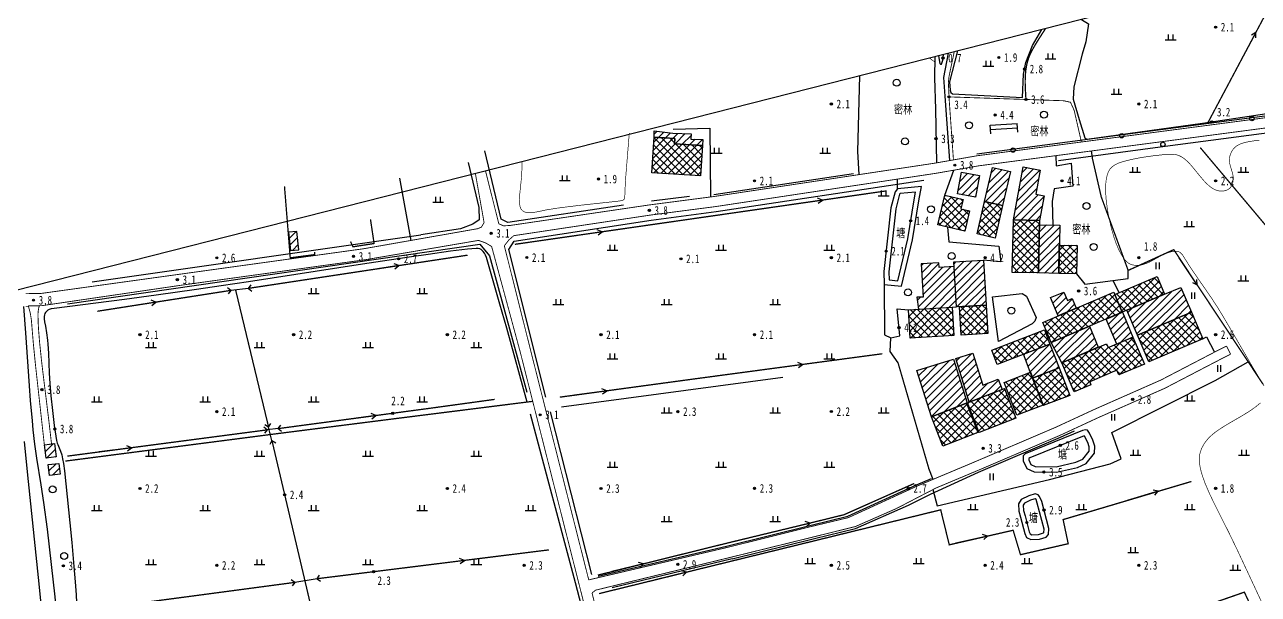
# Model space of a CAD drawing. Header units: metres. Extents: x 494039 to 619385, y 3351420 to 3402703.
# Drawn here: x 538047 to 538616, y 3374026 to 3374289 of the extents above; entities that cross this region are included whole.
import ezdxf
from ezdxf.enums import TextEntityAlignment as Align

# ---------------------------------------------------------------- set-up
doc = ezdxf.new("R2010")
doc.units = ezdxf.units.M
for name, pattern in [('2180', [0]), ('2430', [0]), ('4410a', [0]), ('4430', [0]), ('8521', [0]), ('9376', [0]), ('9610', [0])]:
    doc.linetypes.add(name, pattern=pattern)
for name, color, linetype in [('210100', 130, 'Continuous'), ('220200', 130, 'Continuous'), ('220900', 130, '2180'), ('230102', 141, 'Continuous'), ('261301', 141, 'Continuous'), ('310300', 8, 'Continuous'), ('310500', 8, 'Continuous'), ('380201', 8, '2430'), ('380504', 8, 'Continuous'), ('420500', 8, 'Continuous'), ('440100', 8, 'Continuous'), ('440300', 8, '4430'), ('510301', 8, 'Continuous'), ('720100', 8, 'Continuous'), ('760201', 8, '8521'), ('810100', 8, '9610'), ('810302', 8, 'Continuous'), ('810501', 8, 'Continuous'), ('810510', 8, 'Continuous'), ('810600', 8, 'Continuous'), ('范围线', 8, 'Continuous')]:
    doc.layers.add(name, color=color, linetype=linetype)
doc.layers.add('710101', color=8, linetype='Continuous', lineweight=0)
pattern_1 = [(45, (0, 0), (-1.767766953, 1.767766953), []), (135, (0, 0), (-1.767766953, -1.767766953), [])]
pattern_2 = [(45, (0, 0), (-1.767766953, 1.767766953), [])]

# ---------------------------------------------------------------- blocks, each defined once
blk = doc.blocks.new('gc170')
at = {"linetype": 'Continuous'}
blk.add_circle((0, 0), 0.5, dxfattribs=at)
blk = doc.blocks.new('gu')
at = {"flags": 128}
for points in [[(3.75, 0), (-3.75, 0)], [(2.71, -0.6), (3.75, 0), (3.75, 0), (2.71, 0.6)]]:
    blk.add_lwpolyline(points, dxfattribs=at)
blk = doc.blocks.new('p_point')
for radius in [0.25, 0.2, 0.15, 0.1, 0.05]:
    blk.add_circle((0, 0), radius)
blk.add_point((0, 0))
blk = doc.blocks.new('vm')
at = {"linetype": 'Continuous'}
for p, q in [((1.25, 0), (-1.25, 0)), ((-0.5, 0), (-0.5, 1.3)), ((0.5, 1.3), (0.5, 0))]:
    blk.add_line(p, q, dxfattribs=at)
blk = doc.blocks.new('v1')
blk.add_circle((0, 0), 0.8)
blk = doc.blocks.new('ve')
at = {"color": 0, "linetype": 'Continuous'}
for p, q in [((-0.4, 1.5), (-0.4, 0)), ((0.4, 0), (0.4, 1.5))]:
    blk.add_line(p, q, dxfattribs=at)
blk = doc.blocks.new('1-3&1-4')
at = {"layer": '310300', "linetype": 'Continuous'}
h = blk.add_hatch(dxfattribs=at)
h.set_pattern_fill('ANSI31', color=8, scale=20, style=0)
h.set_pattern_definition(pattern_2)
h.paths.add_polyline_path([(538359.5127, 3374233.1575), (538346.5556, 3374233.9653), (538346.7073, 3374236.3993), (538337.2148, 3374236.9911), (538337.2123, 3374239.9542), (538345.7858, 3374238.8206), (538354.2587, 3374238.6015), (538354.1946, 3374236.1241), (538359.7043, 3374235.9816)])
h = blk.add_hatch(dxfattribs=at)
h.set_pattern_fill('ANSI31', color=8, scale=20, style=0)
h.set_pattern_definition(pattern_2)
h.paths.add_polyline_path([(538489.5678, 3374207.4117), (538493.1665, 3374223.11), (538501.4221, 3374221.2175), (538497.8234, 3374205.5191)])
h = blk.add_hatch(dxfattribs=at)
h.set_pattern_fill('ANSI31', color=8, scale=20, style=0)
h.set_pattern_definition(pattern_2)
h.paths.add_polyline_path([(538507.3895, 3374223.3445), (538515.1894, 3374221.8938), (538513.1117, 3374210.7222), (538516.9859, 3374210.0017), (538514.8716, 3374198.6332), (538502.8419, 3374198.893)])
h = blk.add_hatch(dxfattribs=at)
h.set_pattern_fill('ANSI31', color=8, scale=20, style=0)
h.set_pattern_definition(pattern_2)
h.paths.add_polyline_path([(538487.1747, 3374219.291), (538485.2873, 3374209.317), (538477.0828, 3374210.8695), (538478.9702, 3374220.8436)])
h = blk.add_hatch(dxfattribs=at)
h.set_pattern_fill('ANSI31', color=8, scale=20, style=0)
h.set_pattern_definition(pattern_2)
h.paths.add_polyline_path([(538168.6495, 3374193.2152), (538169.5533, 3374184.7504), (538173.4138, 3374185.1626), (538172.51, 3374193.6273)])
h = blk.add_hatch(dxfattribs=at)
h.set_pattern_fill('ANSI31', color=8, scale=20, style=0)
h.set_pattern_definition(pattern_2)
h.paths.add_polyline_path([(538523.7075, 3374174.2786), (538514.35, 3374174.4807), (538514.8291, 3374196.6666), (538524.1866, 3374196.4645)])
h = blk.add_hatch(dxfattribs=at)
h.set_pattern_fill('ANSI31', color=8, scale=20, style=0)
h.set_pattern_definition(pattern_2)
h.paths.add_polyline_path([(538461.1652, 3374163.2672), (538458.2918, 3374163.2712), (538459.0192, 3374157.773), (538474.6051, 3374158.667), (538476.5909, 3374158.7809), (538476.2838, 3374164.1344), (538475.5251, 3374177.36), (538468.5937, 3374176.9624), (538468.4709, 3374179.1033), (538460.2837, 3374178.6337)])
h = blk.add_hatch(dxfattribs=at)
h.set_pattern_fill('ANSI31', color=8, scale=20, style=0)
h.set_pattern_definition(pattern_2)
h.paths.add_polyline_path([(538476.5909, 3374158.7809), (538475.3992, 3374179.5548), (538489.076, 3374180.3394), (538490.2677, 3374159.5654)])
h = blk.add_hatch(dxfattribs=at)
h.set_pattern_fill('ANSI31', color=8, scale=20, style=0)
h.set_pattern_definition(pattern_2)
h.paths.add_polyline_path([(538523.4948, 3374154.6887), (538519.9381, 3374163.0804), (538526.0294, 3374165.6621), (538527.6956, 3374161.7309), (538529.9309, 3374162.6783), (538531.8214, 3374158.2178)])
h = blk.add_hatch(dxfattribs=at)
h.set_pattern_fill('ANSI31', color=8, scale=20, style=0)
h.set_pattern_definition(pattern_2)
h.paths.add_polyline_path([(538560.0315, 3374145.7562), (538555.1591, 3374157.2523), (538572.5244, 3374164.6122), (538580.0796, 3374167.8143), (538584.9519, 3374156.3183)])
h = blk.add_hatch(dxfattribs=at)
h.set_pattern_fill('ANSI31', color=8, scale=20, style=0)
h.set_pattern_definition(pattern_2)
h.paths.add_polyline_path([(538550.4808, 3374141.7084), (538545.6084, 3374153.2044), (538553.0524, 3374156.3594), (538557.9248, 3374144.8634)])
h = blk.add_hatch(dxfattribs=at)
h.set_pattern_fill('ANSI31', color=8, scale=20, style=0)
h.set_pattern_definition(pattern_2)
h.paths.add_polyline_path([(538525.12, 3374133.049), (538520.2609, 3374142.4614), (538537.8425, 3374149.913), (538541.9642, 3374140.1881)])
h = blk.add_hatch(dxfattribs=at)
h.set_pattern_fill('ANSI31', color=8, scale=20, style=0)
h.set_pattern_definition(pattern_2)
h.paths.add_polyline_path([(538476.2286, 3374135.0752), (538484.052, 3374137.529), (538488.6723, 3374122.7979), (538495.7975, 3374125.5521), (538497.6262, 3374120.8212), (538487.6467, 3374116.9637), (538482.4918, 3374114.9711), (538481.091, 3374119.5722)])
h = blk.add_hatch(dxfattribs=at)
h.set_pattern_fill('ANSI31', color=8, scale=20, style=0)
h.set_pattern_definition(pattern_2)
h.paths.add_polyline_path([(538511.6963, 3374126.0257), (538507.459, 3374136.9878), (538519.6547, 3374141.702), (538523.8921, 3374130.7399)])
h = blk.add_hatch(dxfattribs=at)
h.set_pattern_fill('ANSI31', color=8, scale=20, style=0)
h.set_pattern_definition(pattern_2)
h.paths.add_polyline_path([(538465.0198, 3374108.2173), (538458.3543, 3374129.469), (538475.2311, 3374134.7623), (538481.5613, 3374114.5798)])
h = blk.add_hatch(dxfattribs=at)
h.set_pattern_fill('ANSI31', color=8, scale=20, style=0)
h.set_pattern_definition(pattern_2)
h.paths.add_polyline_path([(538056.0848, 3374095.3077), (538060.7595, 3374095.9137), (538061.5685, 3374089.6724), (538056.8939, 3374089.0664)])
h = blk.add_hatch(dxfattribs=at)
h.set_pattern_fill('ANSI31', color=8, scale=20, style=0)
h.set_pattern_definition(pattern_2)
h.paths.add_polyline_path([(538062.8227, 3374086.6442), (538063.3114, 3374081.6602), (538058.4074, 3374081.1793), (538057.9187, 3374086.1633)])
at = {"layer": '310500', "linetype": 'Continuous'}
h = blk.add_hatch(dxfattribs=at)
h.set_pattern_fill('ANSI37', color=8, scale=20, style=0)
h.set_pattern_definition(pattern_1)
h.paths.add_polyline_path([(538336.1937, 3374220.6131), (538337.2148, 3374236.9911), (538346.7073, 3374236.3993), (538346.5556, 3374233.9653), (538359.5127, 3374233.1575), (538358.6434, 3374219.2134)])
h = blk.add_hatch(dxfattribs=at)
h.set_pattern_fill('ANSI37', color=8, scale=20, style=0)
h.set_pattern_definition(pattern_1)
h.paths.add_polyline_path([(538468.0615, 3374196.5899), (538471.1978, 3374210.2713), (538479.6498, 3374208.3338), (538478.658, 3374204.0072), (538482.5342, 3374203.1186), (538480.3897, 3374193.7638)])
h = blk.add_hatch(dxfattribs=at)
h.set_pattern_fill('ANSI37', color=8, scale=20, style=0)
h.set_pattern_definition(pattern_1)
h.paths.add_polyline_path([(538489.5678, 3374207.4117), (538497.8234, 3374205.5191), (538494.3927, 3374190.5537), (538486.1371, 3374192.4462)])
h = blk.add_hatch(dxfattribs=at)
h.set_pattern_fill('ANSI37', color=8, scale=20, style=0)
h.set_pattern_definition(pattern_1)
h.paths.add_polyline_path([(538502.8419, 3374198.893), (538514.8716, 3374198.6332), (538514.35, 3374174.4807), (538502.3203, 3374174.7405)])
h = blk.add_hatch(dxfattribs=at)
h.set_pattern_fill('ANSI37', color=8, scale=20, style=0)
h.set_pattern_definition(pattern_1)
h.paths.add_polyline_path([(538523.989, 3374187.3126), (538532.2468, 3374187.1342), (538531.9653, 3374174.1002), (538523.7075, 3374174.2786)])
h = blk.add_hatch(dxfattribs=at)
h.set_pattern_fill('ANSI37', color=8, scale=20, style=0)
h.set_pattern_definition(pattern_1)
h.paths.add_polyline_path([(538549.5689, 3374164.533), (538569.0572, 3374172.7927), (538572.5244, 3374164.6122), (538553.0361, 3374156.3525)])
h = blk.add_hatch(dxfattribs=at)
h.set_pattern_fill('ANSI37', color=8, scale=20, style=0)
h.set_pattern_definition(pattern_1)
h.paths.add_polyline_path([(538553.0361, 3374156.3525), (538520.2609, 3374142.4614), (538516.3602, 3374151.6648), (538549.1354, 3374165.5559)])
h = blk.add_hatch(dxfattribs=at)
h.set_pattern_fill('ANSI37', color=8, scale=20, style=0)
h.set_pattern_definition(pattern_1)
h.paths.add_polyline_path([(538490.2677, 3374159.5654), (538491.016, 3374146.5193), (538478.7639, 3374145.8165), (538478.0156, 3374158.8626)])
h = blk.add_hatch(dxfattribs=at)
h.set_pattern_fill('ANSI37', color=8, scale=20, style=0)
h.set_pattern_definition(pattern_1)
h.paths.add_polyline_path([(538455.1876, 3374144.4641), (538454.4393, 3374157.5103), (538474.6051, 3374158.667), (538475.3534, 3374145.6209)])
h = blk.add_hatch(dxfattribs=at)
h.set_pattern_fill('ANSI37', color=8, scale=20, style=0)
h.set_pattern_definition(pattern_1)
h.paths.add_polyline_path([(538584.9519, 3374156.3183), (538590.1364, 3374144.0857), (538565.216, 3374133.5237), (538560.0315, 3374145.7562)])
h = blk.add_hatch(dxfattribs=at)
h.set_pattern_fill('ANSI37', color=8, scale=20, style=0)
h.set_pattern_definition(pattern_1)
h.paths.add_polyline_path([(538492.8104, 3374138.9188), (538517.1011, 3374148.3083), (538519.6547, 3374141.702), (538495.3641, 3374132.3125)])
h = blk.add_hatch(dxfattribs=at)
h.set_pattern_fill('ANSI37', color=8, scale=20, style=0)
h.set_pattern_definition(pattern_1)
h.paths.add_polyline_path([(538557.9248, 3374144.8634), (538563.183, 3374132.4568), (538551.497, 3374127.5039), (538550.5803, 3374129.6668), (538537.9925, 3374124.3317), (538538.586, 3374122.9314), (538530.8058, 3374119.6338), (538525.12, 3374133.049), (538545.7643, 3374141.7987), (538546.5149, 3374140.0275)])
h = blk.add_hatch(dxfattribs=at)
h.set_pattern_fill('ANSI37', color=8, scale=20, style=0)
h.set_pattern_definition(pattern_1)
h.paths.add_polyline_path([(538510.6686, 3374128.6845), (538516.4972, 3374113.6058), (538504.4023, 3374108.9305), (538498.5737, 3374124.0092)])
h = blk.add_hatch(dxfattribs=at)
h.set_pattern_fill('ANSI37', color=8, scale=20, style=0)
h.set_pattern_definition(pattern_1)
h.paths.add_polyline_path([(538511.6963, 3374126.0257), (538523.8921, 3374130.7399), (538528.8083, 3374118.0218), (538516.6125, 3374113.3075)])
h = blk.add_hatch(dxfattribs=at)
h.set_pattern_fill('ANSI37', color=8, scale=20, style=0)
h.set_pattern_definition(pattern_1)
h.paths.add_polyline_path([(538498.6889, 3374121.232), (538503.968, 3374107.5751), (538486.968, 3374101.0038), (538481.6889, 3374114.6607)])
h = blk.add_hatch(dxfattribs=at)
h.set_pattern_fill('ANSI37', color=8, scale=20, style=0)
h.set_pattern_definition(pattern_1)
h.paths.add_polyline_path([(538486.3622, 3374100.9041), (538470.2536, 3374094.6773), (538465.0198, 3374108.2173), (538481.1284, 3374114.444)])
at = {"layer": '210100', "color": 141, "linetype": 'Continuous', "flags": 128}
for points in [[(538468.2327, 3374274.5348), (538468.8489, 3374270.9408), (538469.146, 3374270.6239), (538469.4014, 3374270.6095), (538469.6457, 3374270.7366), (538469.8365, 3374271.1757), (538470.2173, 3374272.4681), (538470.6154, 3374275.1406)], [(538056.5958, 3374001.8063), (538053.8246, 3374029.6096), (538048.374, 3374082.8702), (538046.9839, 3374096.7668)]]:
    blk.add_lwpolyline(points, dxfattribs=at)
at = {"layer": '220200', "color": 141, "linetype": 'Continuous', "const_width": 0.6, "flags": 128}
for points in [[(538592.5806, 3374243.8758), (538630.8654, 3374315.8798)], [(538272.9824, 3374187.6443), (538443.8223, 3374212.2083)], [(538293.7259, 3374117.2173), (538356.8792, 3374125.7779)], [(538163.8096, 3374102.7182), (538233.946, 3374112.1094), (538263.6764, 3374116.1927)], [(538191.5216, 3373967.0977), (538175.9412, 3374033.8086), (538161.029, 3374097.1783)], [(538311.8046, 3374026.6887), (538469.3012, 3374065.2988), (538473.2588, 3374049.1743), (538502.7059, 3374055.8826), (538506.0841, 3374044.6234), (538528.0813, 3374049.691), (538525.7467, 3374060.8053), (538584.8933, 3374078.3679)], [(538502.7165, 3373990.313), (538560.1694, 3374010.2357), (538609.2971, 3374027.3648), (538628.7484, 3373985.6332), (538635.7769, 3373970.9829)]]:
    blk.add_lwpolyline(points, dxfattribs=at)
for points, elevation in [([(538588.9544, 3374232.2239), (538657.57, 3374150.7175), (538716.5169, 3374078.1394), (538734.6059, 3374056.0308)], 2.6546), ([(538539.4197, 3374226.4429), (538543.303, 3374209.5744), (538555.7268, 3374175.6239), (538576.757, 3374185.1946), (538617.9308, 3374123.1465)], 2.163), ([(538150.1948, 3374167.3601), (538251.1827, 3374182.6487)], 2.0609), ([(538080.5293, 3374156.8079), (538142.0914, 3374166.4293)], 2.0609), ([(538159.4736, 3374103.4139), (538144.2525, 3374166.6775)], 2.0609), ([(538356.8792, 3374125.7779), (538442.3838, 3374137.2184)], 2.4163), ([(538158.783, 3374102.1437), (538066.695, 3374090.0493)], 2.2896), ([(538371.0639, 3374050.0181), (538408.0191, 3374058.9392), (538424.7419, 3374063.0491), (538457.1113, 3374077.4517)], 2.4163), ([(538181.8259, 3374033.5568), (538288.6661, 3374046.8435)], 2.1714), ([(538371.0639, 3374050.0181), (538311.2639, 3374035.2055)], 2.5762), ([(538076.4337, 3374019.1979), (538171.4962, 3374031.8532)], 2.1714)]:
    blk.add_lwpolyline(points, dxfattribs=dict(at, elevation=elevation))
at = {"layer": '220900', "color": 141, "linetype": 'Continuous'}
for p, q in [((538142.0914, 3374166.4293), (538140.525, 3374167.6729)), ((538142.0914, 3374166.4293), (538140.8478, 3374164.8629)), ((538150.1948, 3374167.3601), (538151.4384, 3374168.9265)), ((538150.1948, 3374167.3601), (538151.7612, 3374166.1165)), ((538158.783, 3374102.1437), (538157.2173, 3374103.3882)), ((538159.4736, 3374103.4139), (538157.7592, 3374104.4438)), ((538159.4736, 3374103.4139), (538160.5035, 3374105.1283)), ((538163.8096, 3374102.7182), (538165.0541, 3374104.2839)), ((538163.8096, 3374102.7182), (538165.3753, 3374101.4737)), ((538158.783, 3374102.1437), (538157.5385, 3374100.578)), ((538161.029, 3374097.1783), (538159.9991, 3374095.4639)), ((538161.029, 3374097.1783), (538162.7434, 3374096.1484)), ((538181.8259, 3374033.5568), (538182.9911, 3374035.1823)), ((538171.4962, 3374031.8532), (538169.8707, 3374033.0184)), ((538171.4962, 3374031.8532), (538170.331, 3374030.2277)), ((538181.8259, 3374033.5568), (538183.4514, 3374032.3916))]:
    blk.add_line(p, q, dxfattribs=at)
at = {"layer": '220900', "color": 141, "linetype": '2180', "elevation": 2.0446, "flags": 128}
for points in [[(538150.1948, 3374167.3601), (538142.0914, 3374166.4293)], [(538163.8096, 3374102.7182), (538158.783, 3374102.1437)], [(538161.029, 3374097.1783), (538159.4736, 3374103.4139)], [(538181.8259, 3374033.5568), (538171.4962, 3374031.8532)]]:
    blk.add_lwpolyline(points, dxfattribs=at)
at = {"layer": '230102', "color": 141, "linetype": 'Continuous', "flags": 128}
for points, elevation in [([(538450.5798, 3374211.048), (538450.3481, 3374210.7572), (538448.5677, 3374204.0734), (538445.4128, 3374174.9778), (538445.5136, 3374171.2324), (538449.4829, 3374170.8498), (538454.0844, 3374190.1945), (538457.0066, 3374208.104), (538457.6742, 3374211.7133)], 1.38), ([(538537.0725, 3374096.4039), (538535.614, 3374099.3096), (538535.3853, 3374099.4704), (538510.3388, 3374089.2169), (538509.9055, 3374088.9885), (538509.8817, 3374088.3569), (538510.859, 3374086.2434), (538512.9065, 3374085.3066), (538522.4658, 3374085.1673), (538531.5801, 3374087.2731), (538534.8161, 3374088.6951), (538537.714, 3374092.378), (538537.7407, 3374094.2667)], 2.61), ([(538507.4455, 3374065.0168), (538508.231, 3374062.6089), (538510.1442, 3374055.0872), (538510.5188, 3374054.1916), (538511.3678, 3374053.8175), (538514.4077, 3374053.9065), (538516.6535, 3374054.6409), (538516.8796, 3374054.8831), (538516.946, 3374056.4084), (538513.7997, 3374068.4148), (538513.2744, 3374070.0704), (538512.9009, 3374070.3128), (538512.3104, 3374070.2113), (538510.7177, 3374069.7423), (538507.8987, 3374068.3666), (538507.3477, 3374067.5018)], 2.34)]:
    blk.add_lwpolyline(points, close=True, dxfattribs=dict(at, elevation=elevation))
at = {"layer": '310300', "color": 8, "linetype": 'Continuous', "flags": 128}
for points in [[(538359.5127, 3374233.1575), (538346.5556, 3374233.9653), (538346.7073, 3374236.3993), (538337.2148, 3374236.9911), (538337.2123, 3374239.9542), (538345.7858, 3374238.8206), (538354.2587, 3374238.6015), (538354.1946, 3374236.1241), (538359.7043, 3374235.9816)], [(538461.1652, 3374163.2672), (538458.2918, 3374163.2712), (538459.0192, 3374157.773), (538474.6051, 3374158.667), (538476.5909, 3374158.7809), (538476.2838, 3374164.1344), (538475.5251, 3374177.36), (538468.5937, 3374176.9624), (538468.4709, 3374179.1033), (538460.2837, 3374178.6337)]]:
    blk.add_lwpolyline(points, close=True, dxfattribs=at)
for points, elevation in [([(538489.5678, 3374207.4117), (538493.1665, 3374223.11), (538501.4221, 3374221.2175), (538497.8234, 3374205.5191)], 9.6589), ([(538507.3895, 3374223.3445), (538515.1894, 3374221.8938), (538513.1117, 3374210.7222), (538516.9859, 3374210.0017), (538514.8716, 3374198.6332), (538502.8419, 3374198.893)], 10.8349), ([(538487.1747, 3374219.291), (538485.2873, 3374209.317), (538477.0828, 3374210.8695), (538478.9702, 3374220.8436)], 12.4662), ([(538168.6495, 3374193.2152), (538169.5533, 3374184.7504), (538173.4138, 3374185.1626), (538172.51, 3374193.6273)], 5.9637), ([(538523.7075, 3374174.2786), (538514.35, 3374174.4807), (538514.8291, 3374196.6666), (538524.1866, 3374196.4645)], 10.8349), ([(538476.5909, 3374158.7809), (538475.3992, 3374179.5548), (538489.076, 3374180.3394), (538490.2677, 3374159.5654)], 9.867), ([(538523.4948, 3374154.6887), (538519.9381, 3374163.0804), (538526.0294, 3374165.6621), (538527.6956, 3374161.7309), (538529.9309, 3374162.6783), (538531.8214, 3374158.2178)], 5.4353), ([(538560.0315, 3374145.7562), (538555.1591, 3374157.2523), (538572.5244, 3374164.6122), (538580.0796, 3374167.8143), (538584.9519, 3374156.3183)], 8.4507), ([(538550.4808, 3374141.7084), (538545.6084, 3374153.2044), (538553.0524, 3374156.3594), (538557.9248, 3374144.8634)], 8.4507), ([(538525.12, 3374133.049), (538520.2609, 3374142.4614), (538537.8425, 3374149.913), (538541.9642, 3374140.1881)], 8.4507), ([(538476.2286, 3374135.0752), (538484.052, 3374137.529), (538488.6723, 3374122.7979), (538495.7975, 3374125.5521), (538497.6262, 3374120.8212), (538487.6467, 3374116.9637), (538482.4918, 3374114.9711), (538481.091, 3374119.5722)], 10.117), ([(538511.6963, 3374126.0257), (538507.459, 3374136.9878), (538519.6547, 3374141.702), (538523.8921, 3374130.7399)], 8.4507), ([(538465.0198, 3374108.2173), (538458.3543, 3374129.469), (538475.2311, 3374134.7623), (538481.5613, 3374114.5798)], 10.797), ([(538056.0848, 3374095.3077), (538060.7595, 3374095.9137), (538061.5685, 3374089.6724), (538056.8939, 3374089.0664)], 6.376), ([(538062.8227, 3374086.6442), (538063.3114, 3374081.6602), (538058.4074, 3374081.1793), (538057.9187, 3374086.1633)], 6.2962)]:
    blk.add_lwpolyline(points, close=True, dxfattribs=dict(at, elevation=elevation))
at = {"layer": '310500', "color": 8, "linetype": 'Continuous', "flags": 128}
for points, elevation in [([(538336.1937, 3374220.6131), (538337.2148, 3374236.9911), (538346.7073, 3374236.3993), (538346.5556, 3374233.9653), (538359.5127, 3374233.1575), (538358.6434, 3374219.2134)], 14.5173), ([(538468.0615, 3374196.5899), (538471.1978, 3374210.2713), (538479.6498, 3374208.3338), (538478.658, 3374204.0072), (538482.5342, 3374203.1186), (538480.3897, 3374193.7638)], 16.5994), ([(538489.5678, 3374207.4117), (538497.8234, 3374205.5191), (538494.3927, 3374190.5537), (538486.1371, 3374192.4462)], 16.5994), ([(538502.8419, 3374198.893), (538514.8716, 3374198.6332), (538514.35, 3374174.4807), (538502.3203, 3374174.7405)], 16.3263), ([(538523.989, 3374187.3126), (538532.2468, 3374187.1342), (538531.9653, 3374174.1002), (538523.7075, 3374174.2786)], 16.3263), ([(538549.5689, 3374164.533), (538569.0572, 3374172.7927), (538572.5244, 3374164.6122), (538553.0361, 3374156.3525)], 15.1048), ([(538553.0361, 3374156.3525), (538520.2609, 3374142.4614), (538516.3602, 3374151.6648), (538549.1354, 3374165.5559)], 15.1048), ([(538490.2677, 3374159.5654), (538491.016, 3374146.5193), (538478.7639, 3374145.8165), (538478.0156, 3374158.8626)], 15.34), ([(538455.1876, 3374144.4641), (538454.4393, 3374157.5103), (538474.6051, 3374158.667), (538475.3534, 3374145.6209)], 15.34), ([(538584.9519, 3374156.3183), (538590.1364, 3374144.0857), (538565.216, 3374133.5237), (538560.0315, 3374145.7562)], 15.1048), ([(538492.8104, 3374138.9188), (538517.1011, 3374148.3083), (538519.6547, 3374141.702), (538495.3641, 3374132.3125)], 15.5296), ([(538557.9248, 3374144.8634), (538563.183, 3374132.4568), (538551.497, 3374127.5039), (538550.5803, 3374129.6668), (538537.9925, 3374124.3317), (538538.586, 3374122.9314), (538530.8058, 3374119.6338), (538525.12, 3374133.049), (538545.7643, 3374141.7987), (538546.5149, 3374140.0275)], 17.9446), ([(538510.6686, 3374128.6845), (538516.4972, 3374113.6058), (538504.4023, 3374108.9305), (538498.5737, 3374124.0092)], 22.2314), ([(538511.6963, 3374126.0257), (538523.8921, 3374130.7399), (538528.8083, 3374118.0218), (538516.6125, 3374113.3075)], 16.1616), ([(538498.6889, 3374121.232), (538503.968, 3374107.5751), (538486.968, 3374101.0038), (538481.6889, 3374114.6607)], 16.111), ([(538486.3622, 3374100.9041), (538470.2536, 3374094.6773), (538465.0198, 3374108.2173), (538481.1284, 3374114.444)], 16.0702)]:
    blk.add_lwpolyline(points, close=True, dxfattribs=dict(at, elevation=elevation))
at = {"layer": '380201', "color": 8, "linetype": '2430', "const_width": 0.6, "flags": 128}
blk.add_lwpolyline([(538166.7949, 3374214.3102), (538169.4475, 3374181.4167), (538180.7029, 3374182.8894), (538180.6974, 3374184.068)], dxfattribs=at)
for points, elevation in [([(538197.2393, 3374188.8863), (538198.367, 3374186.5043), (538208.1077, 3374188.0236), (538206.425, 3374199.1931)], 4.4121), ([(538449.6301, 3374133.0731), (538463.8053, 3374084.4186)], 7.9196)]:
    blk.add_lwpolyline(points, dxfattribs=dict(at, elevation=elevation))
at = {"layer": '380504', "color": 8, "linetype": 'Continuous'}
for p, q in [((538492.1331, 3374242.629), (538504.6088, 3374243.3322)), ((538492.3582, 3374238.6353), (538492.1331, 3374242.629)), ((538492.2456, 3374240.6321), (538504.7213, 3374241.3353)), ((538504.8339, 3374239.3385), (538504.6088, 3374243.3322))]:
    blk.add_line(p, q, dxfattribs=at)
at = {"layer": '420500', "color": 8, "linetype": 'Continuous', "const_width": 0.4, "flags": 128}
for points in [[(538475.5516, 3374276.3955), (538473.165, 3374265.1384), (538472.8357, 3374262.0921), (538473.2348, 3374254.0468), (538475.181, 3374226.5494)], [(538473.1584, 3374255.5866), (538526.0206, 3374253.8078), (538529.1318, 3374253.1076), (538530.8222, 3374249.4324), (538534.18, 3374234.7868)], [(538334.8631, 3374205.7823), (538364.8911, 3374209.6941), (538466.5298, 3374225.0362), (538486.1117, 3374228.4614), (538638.6745, 3374248.5768)], [(538335.4697, 3374201.1252), (538365.545, 3374205.0432), (538467.2849, 3374220.4005), (538486.823, 3374223.818), (538649.5868, 3374245.2819), (538670.8013, 3374248.3746)], [(538254.793, 3374220.2736), (538258.81, 3374197.6662)], [(538265.5957, 3374197.1049), (538259.4712, 3374221.4629)], [(538265.5957, 3374197.1049), (538267.798, 3374196.1609), (538270.7823, 3374196.3387), (538334.8631, 3374205.7823)], [(538335.4697, 3374201.1252), (538272.485, 3374191.6367), (538270.1489, 3374189.5568), (538268.1442, 3374186.969)], [(538047.4697, 3374164.919), (538054.6277, 3374165.02), (538203.383, 3374185.6251), (538255.8524, 3374194.8489), (538257.6048, 3374195.6087), (538258.81, 3374197.6662)], [(538262.2928, 3374186.651), (538259.5729, 3374188.2731), (538256.2579, 3374189.4623), (538204.1667, 3374180.5665), (538119.5952, 3374168.8614), (538055.0929, 3374159.3968), (538053.7499, 3374159.3373)], [(538262.2928, 3374186.651), (538275.5862, 3374137.5805), (538304.1121, 3374024.9847), (538327.1956, 3373932.303), (538358.7587, 3373806.9416)], [(538307.0537, 3374033.0233), (538280.2653, 3374138.7614), (538268.1442, 3374186.969)], [(538048.7212, 3374159.1146), (538047.4752, 3374159.0594)], [(538370.6889, 3374047.9207), (538409.7583, 3374057.6438), (538426.7492, 3374061.7107), (538458.4584, 3374076.2614), (538484.7751, 3374087.3073), (538522.5193, 3374103.4234), (538540.3367, 3374111.6681), (538570.8272, 3374125.1117), (538596.94, 3374138.697), (538601.0956, 3374140.7752)], [(538371.7971, 3374043.2615), (538411.0157, 3374052.8969), (538430.0403, 3374057.6242), (538448.8331, 3374065.8706), (538467.1123, 3374075.3409), (538486.4117, 3374083.4415), (538524.2254, 3374099.5872), (538542.0651, 3374107.8423), (538572.6446, 3374121.3252), (538598.8477, 3374134.9574), (538602.9733, 3374137.0206)], [(538370.6889, 3374047.9207), (538307.0537, 3374033.0233)], [(538308.584, 3374026.9832), (538310.1904, 3374028.2786), (538371.7971, 3374043.2615)], [(538363.5886, 3373807.7252), (538331.8769, 3373933.4748), (538308.584, 3374026.9832)]]:
    blk.add_lwpolyline(points, dxfattribs=at)
at = {"layer": '420500', "color": 8, "linetype": 'Continuous', "const_width": 0.4, "elevation": 2.6793, "flags": 128}
blk.add_lwpolyline([(538601.0956, 3374140.7752), (538602.9733, 3374137.0206)], dxfattribs=at)
at = {"layer": '440100', "color": 8, "linetype": '4410a', "const_width": 0.4, "flags": 128}
blk.add_lwpolyline([(538048.7212, 3374159.1146), (538049.3896, 3374156.8153), (538049.6371, 3374155.7382), (538049.9925, 3374153.586), (538050.1637, 3374152.1692), (538051.0127, 3374141.9303), (538052.027, 3374131.7868), (538056.0848, 3374095.3077)], dxfattribs=at)
at = {"layer": '440100', "color": 8, "linetype": 'Continuous', "const_width": 0.4, "flags": 128}
blk.add_lwpolyline([(538053.7499, 3374159.3373), (538053.4703, 3374158.1547), (538053.261, 3374156.9107), (538053.1656, 3374155.5563), (538053.165, 3374154.5069), (538053.2862, 3374150.8049), (538053.4209, 3374148.448), (538053.8922, 3374142.5703), (538054.7488, 3374134.3629), (538055.434, 3374128.5084), (538058.1777, 3374106.2765), (538059.3892, 3374095.7361)], dxfattribs=at)
at = {"layer": '440300', "color": 8, "linetype": '4430', "const_width": 0.6, "flags": 128}
for points in [[(538517.6418, 3374287.0958), (538513.909, 3374281.2722), (538512.9304, 3374279.6669), (538511.5404, 3374277.2251), (538510.3198, 3374274.71), (538509.8286, 3374273.4462), (538509.3422, 3374271.9245), (538508.9135, 3374270.1403), (538508.5703, 3374268.1012), (538508.42, 3374266.7341), (538508.2661, 3374264.0637), (538508.2401, 3374262.4907), (538508.2767, 3374260.1321), (538508.6126, 3374254.3784)], [(538281.2319, 3374115.2961), (538215.9189, 3374107.0767), (538162.7094, 3374100.3133), (538065.7731, 3374087.7607)]]:
    blk.add_lwpolyline(points, dxfattribs=at)
at = {"layer": '710101', "color": 8, "linetype": 'Continuous', "const_width": 0.3, "elevation": 2, "flags": 128}
for points in [[(538464.0948, 3374273.4829), (538466.5353, 3374271.7312)], [(538276.2674, 3374225.7328), (538276.2561, 3374222.8214), (538276.1596, 3374220.0381), (538276.0389, 3374218.3532), (538275.2514, 3374210.7821), (538275.1351, 3374208.3988), (538275.1637, 3374206.7262), (538275.2202, 3374205.9961), (538275.3852, 3374205.0467), (538275.5052, 3374204.6497), (538275.772, 3374204.0602), (538276.0589, 3374203.638), (538276.5341, 3374203.1468), (538276.9696, 3374202.8277), (538277.5726, 3374202.5242), (538278.2176, 3374202.3237), (538279.2491, 3374202.1817), (538280.5259, 3374202.2027), (538281.2809, 3374202.2821), (538283.0192, 3374202.5784), (538287.5077, 3374203.5096), (538291.6727, 3374204.1929), (538294.26, 3374204.557), (538303.6948, 3374205.7061), (538319.6694, 3374207.432), (538321.2254, 3374207.6258), (538322.3838, 3374207.8296), (538322.9157, 3374208.034), (538323.2922, 3374208.325), (538323.5167, 3374208.6988), (538323.6585, 3374209.2467), (538323.7857, 3374213.0181), (538324.0789, 3374218.3014), (538325.7546, 3374239.0074)], [(538617.403, 3374022.4891), (538605.9185, 3374047.0478), (538602.2394, 3374054.6384), (538595.3601, 3374068.2956), (538593.2358, 3374072.7544), (538591.2651, 3374077.3337), (538590.1629, 3374080.3315), (538589.4264, 3374082.748), (538588.9612, 3374084.7003), (538588.7825, 3374085.6785), (538588.5773, 3374087.3878), (538588.5339, 3374088.845), (538588.5668, 3374089.5691), (538588.7615, 3374091.0046), (538589.1204, 3374092.3407), (538589.6305, 3374093.6452), (538589.9343, 3374094.2818), (538590.6258, 3374095.5148), (538591.4138, 3374096.6818), (538592.622, 3374098.1457), (538593.4526, 3374098.9965), (538594.7726, 3374100.1804), (538595.6933, 3374100.9194), (538597.6109, 3374102.3046), (538601.136, 3374104.5324), (538607.4118, 3374108.1595), (538610.5602, 3374110.0536), (538612.6331, 3374111.4097), (538614.6671, 3374112.8845), (538616.7171, 3374114.5965)], [(538618.3525, 3374122.4851), (538613.1852, 3374130.9519), (538602.7876, 3374148.8264), (538599.0724, 3374155.1241), (538596.5226, 3374159.2667), (538594.0611, 3374163.0225), (538585.5103, 3374175.3835), (538583.2954, 3374178.7617), (538580.9109, 3374182.584), (538580.5969, 3374183.0013), (538580.029, 3374183.6137), (538579.5224, 3374184.0042), (538579.1768, 3374184.1922), (538578.8423, 3374184.3209), (538578.1212, 3374184.4689), (538577.1912, 3374184.4847), (538576.6301, 3374184.4284), (538575.343, 3374184.17), (538573.78, 3374183.6802), (538572.2977, 3374183.0669), (538570.5947, 3374182.2227), (538565.9472, 3374179.6934), (538565.1186, 3374179.2956), (538563.7088, 3374178.7126), (538562.5441, 3374178.3415), (538561.3352, 3374178.0801), (538560.2963, 3374177.9651), (538559.0059, 3374177.9707), (538557.9202, 3374178.123), (538557.057, 3374178.3692), (538556.6467, 3374178.5373), (538555.6944, 3374179.0961), (538554.9911, 3374179.6785), (538553.8992, 3374180.8985), (538553.1459, 3374181.9751), (538552.3697, 3374183.2761), (538551.3687, 3374185.2349), (538550.1175, 3374188.223), (538549.2404, 3374190.7493), (538548.3295, 3374193.8184), (538547.536, 3374196.9285), (538546.5301, 3374201.6888), (538545.988, 3374204.9536), (538545.5779, 3374208.3309), (538545.3966, 3374210.7669), (538545.3307, 3374213.2716), (538545.4223, 3374215.744), (538545.6259, 3374217.5345), (538545.781, 3374218.3978), (538546.1332, 3374219.7736), (538546.513, 3374220.8041), (538546.7402, 3374221.2914), (538547.2793, 3374222.201), (538547.5956, 3374222.6192), (538548.3841, 3374223.4157), (538549.5143, 3374224.208), (538550.0701, 3374224.5134), (538551.2574, 3374225.0524), (538552.841, 3374225.6155), (538553.821, 3374225.9071), (538557.2632, 3374226.7543), (538560.784, 3374227.453), (538562.683, 3374227.777), (538567.1239, 3374228.4238), (538573.1044, 3374229.0871), (538574.2716, 3374229.1596), (538575.9937, 3374229.1639), (538577.3752, 3374229.0274), (538578.298, 3374228.8305), (538579.3062, 3374228.48), (538580.4134, 3374227.9174), (538581.4579, 3374227.2175), (538582.934, 3374225.964), (538583.6409, 3374225.2648), (538585.0121, 3374223.7596), (538588.801, 3374219.1086), (538590.4214, 3374217.1978), (538591.89, 3374215.6438), (538593.0158, 3374214.612), (538594.0486, 3374213.8099), (538594.9753, 3374213.2193), (538595.9461, 3374212.7386), (538596.9675, 3374212.3896), (538598.047, 3374212.1967), (538599.117, 3374212.1787), (538600.0949, 3374212.3056), (538601.0349, 3374212.5722), (538601.7313, 3374212.8895), (538602.5646, 3374213.4842), (538603.0829, 3374214.0726), (538603.4397, 3374214.6528), (538603.7988, 3374215.511), (538604.034, 3374216.4378), (538604.1608, 3374217.5255), (538604.1416, 3374218.7413), (538603.8715, 3374220.3372), (538602.8996, 3374223.4747), (538602.564, 3374224.7463), (538602.4614, 3374225.319), (538602.384, 3374226.193), (538602.3933, 3374226.7867), (538602.5077, 3374227.7465), (538602.7352, 3374228.7003), (538603.2689, 3374230.0736), (538603.7424, 3374230.9197), (538604.3035, 3374231.684), (538604.8579, 3374232.2656), (538605.5591, 3374232.8393), (538606.3235, 3374233.3289), (538607.3541, 3374233.8393), (538608.0062, 3374234.0987), (538609.3717, 3374234.5296), (538611.2854, 3374234.9604), (538614.0067, 3374235.3766), (538616.1561, 3374235.634)]]:
    blk.add_lwpolyline(points, dxfattribs=at)
at = {"layer": '760201', "color": 8, "linetype": '8521', "flags": 128}
for points in [[(538534.1771, 3374291.2994), (538537.3788, 3374289.3023), (538536.2874, 3374280.9989), (538534.5369, 3374275.3261), (538530.7379, 3374260.2681), (538530.3234, 3374254.5299), (538533.1222, 3374245.1769), (538535.7909, 3374236.6635), (538536.6693, 3374236.1679), (538589.9827, 3374243.4898), (538638.0232, 3374250.6289), (538639.9672, 3374252.2445), (538650.2722, 3374274.438), (538664.2246, 3374303.8126), (538672.8615, 3374326.5562)], [(538477.095, 3374276.7878), (538473.4388, 3374262.4575), (538473.7326, 3374258.6142), (538474.0199, 3374257.5834), (538474.7896, 3374256.9464), (538506.9432, 3374255.3144), (538507.532, 3374265.9921), (538508.4774, 3374271.3667), (538511.6633, 3374279.3289), (538515.8716, 3374286.6457)], [(538466.55, 3374274.1071), (538466.4894, 3374264.324), (538466.8993, 3374249.8993), (538467.4014, 3374225.1886)], [(538473.4792, 3374226.2517), (538471.3278, 3374255.9876), (538470.7619, 3374264.4984), (538472.8311, 3374275.7038)], [(538278.7316, 3374114.9819), (538269.2773, 3374148.9752), (538266.1084, 3374160.1124), (538259.8532, 3374181.5703), (538259.4402, 3374182.6821), (538259.0187, 3374183.5151), (538258.4608, 3374184.3163), (538257.948, 3374184.8513), (538257.4545, 3374185.2231), (538256.7909, 3374185.5324), (538256.103, 3374185.6818), (538255.1055, 3374185.7182), (538251.1882, 3374185.3479), (538243.3127, 3374184.4207), (538233.0348, 3374183.0353), (538225.419, 3374181.9344), (538202.7681, 3374178.5002), (538150.1621, 3374170.353), (538137.639, 3374168.4508), (538126.2891, 3374166.7875), (538107.7041, 3374164.2363), (538093.069, 3374162.2958), (538060.6191, 3374158.1084), (538059.1554, 3374157.8739), (538058.3736, 3374157.6384), (538057.7585, 3374157.3367), (538057.3781, 3374157.0683), (538056.9079, 3374156.615), (538056.578, 3374156.1734), (538056.3634, 3374155.777), (538056.1438, 3374155.1484), (538056.0206, 3374154.3712), (538056.0042, 3374153.9094), (538056.029, 3374153.3176), (538056.2126, 3374151.9751), (538056.6354, 3374149.8586), (538057.1338, 3374146.9044), (538057.543, 3374143.5447), (538057.7124, 3374141.6576), (538057.9746, 3374137.4733), (538058.3326, 3374128.3042), (538058.6077, 3374123.5516), (538059.0797, 3374117.8838), (538059.8079, 3374111.0407), (538060.6858, 3374104.1878), (538061.7397, 3374097.296), (538062.0412, 3374096.0207), (538062.2671, 3374095.3325), (538063.5304, 3374092.2673), (538064.0929, 3374090.5767), (538064.5188, 3374088.8457), (538064.9007, 3374086.6901), (538065.3124, 3374083.3105), (538067.8108, 3374059.2804), (538068.7177, 3374050.2276), (538069.7404, 3374039.1623), (538070.2982, 3374032.1109), (538070.6882, 3374026.0832), (538071.2511, 3374015.2152), (538073.6978, 3373955.401), (538074.0467, 3373944.9806), (538074.1562, 3373939.1154), (538074.1406, 3373929.5994), (538074.0613, 3373924.8399), (538073.787, 3373915.3231), (538073.5896, 3373910.5683), (538073.1668, 3373902.9708), (538072.7304, 3373897.2859), (538072.4593, 3373894.4497), (538072.1431, 3373891.619), (538071.67, 3373888.0403), (538070.8407, 3373882.6868), (538069.4274, 3373874.6771), (538065.943, 3373856.0064), (538064.8925, 3373849.7664), (538064.0383, 3373843.843), (538062.4445, 3373830.8436)], [(538001.3577, 3373748.959), (538001.1838, 3373749.3085), (538001.0132, 3373749.8827), (538000.9539, 3373750.2945), (538000.9487, 3373751.1743), (538001.0113, 3373751.7538), (538001.2544, 3373752.9547), (538001.9496, 3373755.1935), (538002.9447, 3373757.7082), (538004.0712, 3373760.0626), (538004.6767, 3373761.1883), (538005.9598, 3373763.3521), (538007.3239, 3373765.4174), (538008.7525, 3373767.4042), (538010.9846, 3373770.2765), (538017.1512, 3373777.6811), (538019.0528, 3373780.029), (538020.4928, 3373781.8894), (538022.9456, 3373785.2267), (538025.6606, 3373789.1427), (538028.2957, 3373793.1421), (538029.9057, 3373795.6754), (538033.0429, 3373800.8044), (538035.4687, 3373804.9575), (538037.1732, 3373807.9867), (538040.0649, 3373813.3281), (538041.6713, 3373816.4002), (538044.7899, 3373822.584), (538046.3004, 3373825.6957), (538049.559, 3373832.7524), (538051.5955, 3373837.5095), (538052.561, 3373839.9082), (538054.3192, 3373844.6462), (538055.0345, 3373846.7646), (538056.3645, 3373851.0386), (538057.5821, 3373855.3523), (538058.3409, 3373858.2456), (538059.0617, 3373861.1504), (538060.3975, 3373866.9886), (538061.5927, 3373872.8575), (538062.1332, 3373875.8018), (538062.8615, 3373880.2299), (538063.4513, 3373884.4375), (538063.8387, 3373887.5997), (538064.504, 3373893.9365), (538065.2223, 3373902.4033), (538065.5253, 3373906.6415), (538066.0336, 3373915.124), (538066.4032, 3373923.6105), (538066.5236, 3373927.8542), (538066.595, 3373934.7544), (538066.5115, 3373941.1371), (538066.3795, 3373945.9234), (538065.9231, 3373957.0896), (538065.1617, 3373971.4435), (538063.9788, 3373990.5759), (538062.9554, 3374004.9148), (538062.1713, 3374014.2365), (538061.0894, 3374025.142), (538059.4283, 3374040.1194), (538057.4678, 3374056.4413), (538055.8687, 3374068.6651), (538054.6924, 3374076.7985), (538052.6725, 3374089.135), (538051.7533, 3374095.501), (538050.9771, 3374102.2337), (538050.5776, 3374106.2816), (538049.7696, 3374115.7424), (538049.2595, 3374122.5084), (538047.5529, 3374146.8824), (538046.6129, 3374159.0586)]]:
    blk.add_lwpolyline(points, dxfattribs=at)
for points, elevation in [([(538522.4003, 3374228.4997), (538522.4916, 3374223.8653), (538529.4105, 3374225.0548), (538530.2828, 3374214.4916), (538521.6015, 3374213.2546), (538520.7222, 3374207.384), (538520.9599, 3374196.5342)], 4.6096), ([(538449.6301, 3374133.0731), (538446.0864, 3374138.2426), (538446.2903, 3374144.5925), (538450.4742, 3374145.5128), (538449.2158, 3374157.9946), (538454.4393, 3374157.5103)], 4.1953), ([(538465.8133, 3374079.3484), (538463.8053, 3374084.4186)], 3.2089)]:
    blk.add_lwpolyline(points, dxfattribs=dict(at, elevation=elevation))
blk.add_lwpolyline([(538449.4176, 3374213.1969), (538448.2969, 3374211.7902), (538446.3513, 3374204.4862), (538443.1616, 3374175.0692), (538443.3199, 3374169.1855), (538451.2166, 3374168.4242), (538456.2901, 3374189.7529), (538459.2214, 3374207.7186), (538460.4257, 3374214.2292)], close=True, dxfattribs=at)
for points, elevation in [([(538539.4457, 3374097.3631), (538537.844, 3374100.5542), (538536.9667, 3374101.9757), (538536.0085, 3374102.2267), (538534.6157, 3374101.9122), (538508.2053, 3374091.1003), (538507.3975, 3374090.1806), (538507.3091, 3374087.8417), (538508.9393, 3374084.316), (538512.3329, 3374082.7634), (538522.7384, 3374082.6118), (538532.3875, 3374084.8411), (538536.4267, 3374086.616), (538540.2529, 3374091.4788), (538540.2975, 3374094.6386)], 3.4745), ([(538505.2547, 3374064.6242), (538506.1124, 3374061.9947), (538508.0477, 3374054.3864), (538508.8244, 3374052.529), (538510.9346, 3374051.5993), (538514.7903, 3374051.7121), (538517.8779, 3374052.7218), (538519.0468, 3374053.9739), (538519.163, 3374056.6452), (538515.8825, 3374069.1636), (538514.8377, 3374071.4184), (538514.2667, 3374072.1387), (538512.9109, 3374072.6864), (538509.9173, 3374071.8048), (538506.3733, 3374070.0753), (538505.1177, 3374068.1046)], 2.8801)]:
    blk.add_lwpolyline(points, close=True, dxfattribs=dict(at, elevation=elevation))
at = {"layer": '810100', "color": 8, "linetype": '9610', "flags": 128}
for points in [[(538431.8542, 3374265.2866), (538430.9369, 3374230.4144), (538431.5163, 3374219.751)], [(538346.0232, 3374240.789), (538362.8406, 3374241.1018), (538363.1925, 3374209.4728)], [(538539.4197, 3374226.4429), (538538.8572, 3374230.6653)], [(538471.1978, 3374210.2713), (538475.4351, 3374221.8261)], [(538443.3199, 3374169.1855), (538443.3716, 3374145.8659), (538446.2903, 3374144.5925)]]:
    blk.add_lwpolyline(points, dxfattribs=at)
for points, elevation in [([(538219.8117, 3374218.1955), (538224.9997, 3374189.4252)], 2.7478), ([(538449.4176, 3374213.1969), (538449.4641, 3374217.7105)], 2.0517), ([(538472.511, 3374195.5699), (538472.981, 3374188.8318), (538496.116, 3374186.7741), (538497.0001, 3374179.6204), (538489.076, 3374180.3394)], 5.1483), ([(538531.9653, 3374174.1002), (538535.7385, 3374169.3133), (538555.729, 3374171.9282), (538555.7268, 3374175.6239)], 4.124), ([(538548.6112, 3374170.9972), (538551.5271, 3374165.363)], 3.5132), ([(538053.7499, 3374159.3373), (538048.7212, 3374159.1146)], 4.0048), ([(538590.1364, 3374144.0857), (538591.8725, 3374144.999), (538595.5451, 3374137.9713)], 3.5638), ([(538465.7372, 3374074.6285), (538467.634, 3374067.1687), (538519.5267, 3374079.3018), (538547.3565, 3374086.5728), (538552.4306, 3374088.7291), (538548.1824, 3374100.874), (538595.7702, 3374124.8887), (538611.0823, 3374133.467)], 3.387)]:
    blk.add_lwpolyline(points, dxfattribs=dict(at, elevation=elevation))
blk.add_lwpolyline([(538493.1912, 3374163.5268), (538506.8535, 3374164.9866), (538508.8195, 3374163.6845), (538513.2731, 3374153.9396), (538512.7406, 3374152.3106), (538511.5083, 3374150.9798), (538495.9059, 3374142.8029)], close=True, dxfattribs=at)
at = {"layer": '810510', "color": 8, "linetype": '9376', "flags": 128}
for points, elevation in [([(538485.9718, 3374229.3751), (538571.8102, 3374240.6708), (538638.5534, 3374249.493)], 4.0368), ([(538523.6371, 3374226.3357), (538572.8468, 3374232.8113), (538649.9043, 3374242.997)], 4.0368), ([(538323.0066, 3374205.7162), (538269.7733, 3374197.7497), (538266.6507, 3374199.2224), (538259.2146, 3374230.7212)], 3.1434), ([(538251.4707, 3374225.3476), (538256.3917, 3374204.6259), (538256.5421, 3374198.9647), (538253.5562, 3374196.945), (538247.9279, 3374194.8535), (538229.7214, 3374191.9869)], 3.1434), ([(538364.7625, 3374210.6094), (538429.1002, 3374220.321)], 4.0368), ([(538335.9449, 3374207.7349), (538353.577, 3374209.837)], 2.8007), ([(538294.4896, 3374112.7761), (538396.5589, 3374126.4601)], 2.6236)]:
    blk.add_lwpolyline(points, dxfattribs=dict(at, elevation=elevation))
for points in [[(538335.7677, 3374198.8377), (538365.8662, 3374202.7587), (538461.5029, 3374217.1948)], [(538287.2864, 3374117.1932), (538270.2564, 3374185.2725), (538272.6267, 3374189.1449), (538335.7677, 3374198.8377)], [(538066.7108, 3374160.1543), (538256.8959, 3374187.7486), (538261.3641, 3374182.3339), (538278.5045, 3374119.5812)], [(538078.1378, 3374170.3839), (538229.7214, 3374191.9869)], [(538280.0912, 3374109.4746), (538300.7926, 3374031.8805), (538313.8645, 3373981.8156)], [(538308.4482, 3374035.4529), (538289.3803, 3374110.5013)], [(538373.212, 3374042.765), (538411.0993, 3374052.0267), (538430.0497, 3374056.6329), (538454.4952, 3374067.4734), (538464.6463, 3374072.463), (538486.7476, 3374082.648), (538524.5756, 3374098.7998), (538530.9649, 3374101.7564)], [(538370.5363, 3374048.5341), (538409.6084, 3374058.2579), (538426.5418, 3374062.3111), (538458.2042, 3374076.8402), (538465.0367, 3374079.708)], [(538311.383, 3374034.7271), (538370.5363, 3374048.5341)], [(538373.212, 3374042.765), (538317.8658, 3374029.3306)]]:
    blk.add_lwpolyline(points, dxfattribs=at)
at = {"layer": '范围线', "color": 8}
blk.add_lwpolyline([(535819.6419, 3373601.2022), (537627.1126, 3373688.2437), (538787.7298, 3373876.5354), (540484.0612, 3374633.6129), (539516.8326, 3374541.113), (537774.5038, 3374098.173), (535819.6419, 3373601.2022)], dxfattribs=at)
at = {"layer": '261301', "color": 141, "linetype": 'Continuous', "xscale": 2, "yscale": 2}
for p, rotation in [((538611.0503, 3374278.6127, 2.1944), 61.99976301110639), ((538407.3387, 3374206.9625, 2.4151), 8.181837314468154), ((538305.7914, 3374192.3617, 2.5921), 8.181837314468154), ((538583.3637, 3374175.2383, 2.163), 303.5702285941641), ((538212.1193, 3374176.7349, 2.0609), 8.605826082864967), ((538100.1484, 3374159.8741, 2.0609), 8.880845824527759), ((538398.2275, 3374131.3103, 2.4163), 7.620338675239946), ((538307.9359, 3374119.1435, 2.3609), 7.717741500412188), ((538201.5221, 3374107.7679, 2.4116), 7.626068253191256), ((538088.8224, 3374092.9554, 2.2896), 7.482828804408553), ((538562.4183, 3374071.6944, 2.4802), 16.53556196747556), ((538401.8639, 3374057.4533, 2.4163), 13.5733701666492), ((538483.6094, 3374051.5322, 2.6216), 12.83425461093044), ((538242.3025, 3374041.0777, 2.1714), 7.087487925768283), ((538325.04, 3374038.6179, 2.3698), 13.91141526577639), ((538344.8879, 3374034.799, 2.3384), 13.77390539494499)]:
    blk.add_blockref('gu', p, dxfattribs=dict(at, rotation=rotation))
at = {"layer": '510301', "color": 8, "linetype": 'Continuous', "xscale": 2, "yscale": 2}
for p in [(538612.7785, 3374245.622, 4.0571), (538552.7403, 3374237.7182, 3.9747), (538571.7581, 3374233.6573, 3.9747), (538502.6676, 3374231.0985, 3.9747)]:
    blk.add_blockref('gc170', p, dxfattribs=at)
at = {"layer": '720100', "color": 8, "linetype": 'Continuous', "xscale": 2, "yscale": 2, "zscale": 2}
for p in [(538596.0637, 3374287.7452, 2.1223), (538470.3698, 3374273.4917, 0.7), (538496.1031, 3374273.7588, 1.9092), (538507.9624, 3374268.4388, 2.7991), (538473.1584, 3374255.5866, 3.3994), (538418.9266, 3374252.3174, 2.1), (538508.6126, 3374254.3784, 3.6459), (538560.6362, 3374252.3177, 2.0702), (538494.3902, 3374247.2343, 4.3566), (538594.236, 3374244.1218, 3.2497), (538467.1754, 3374236.3118, 3.3387), (538475.805, 3374224.13, 3.7762), (538311.5602, 3374217.744, 1.9273), (538383.4992, 3374216.89, 2.0608), (538525.2088, 3374216.8903, 4.1048), (538596.0635, 3374216.8904, 2.1747), (538334.9876, 3374203.2841, 3.8123), (538455.4372, 3374198.4857, 1.38), (538262.0435, 3374192.7479, 3.1412), (538198.622, 3374182.1221, 3.1412), (538444.1853, 3374184.5101, 2.1214), (538135.588, 3374181.4248, 2.6411), (538219.4226, 3374180.9764, 2.6595), (538278.4967, 3374181.5596, 2.0883), (538349.5511, 3374180.9685, 2.1499), (538418.9265, 3374181.4627, 2.1), (538489.7813, 3374181.4628, 4.2193), (538560.6361, 3374181.4629, 1.8433), (538117.4289, 3374171.3578, 3.1227), (538532.8992, 3374166.1473, 3.5966), (538051.0995, 3374161.9125, 3.8123), (538450.0998, 3374149.226, 4.1953), (538100.1605, 3374145.9973, 2.058), (538171.0153, 3374145.9974, 2.1576), (538241.8701, 3374145.9976, 2.1618), (538312.7249, 3374145.9977, 2.081), (538383.499, 3374146.0352, 2.068), (538596.0634, 3374146.0356, 2.4945), (538054.9673, 3374120.708, 3.7631), (538557.8078, 3374116.1844, 2.7827), (538135.5878, 3374110.57, 2.0845), (538216.6911, 3374109.799, 2.1875), (538284.6363, 3374109.0802, 3.111), (538348.1522, 3374110.5704, 2.2624), (538418.9264, 3374110.6079, 2.2228), (538060.8923, 3374102.5838, 3.7785), (538488.8575, 3374093.6644, 3.2678), (538524.4468, 3374094.9924, 2.61), (538516.8789, 3374082.6972, 3.4745), (538100.1604, 3374075.1425, 2.1611), (538241.8699, 3374075.1428, 2.3671), (538312.7247, 3374075.1429, 2.3202), (538383.4989, 3374075.1804, 2.2937), (538454.3537, 3374075.1805, 2.6973), (538596.0633, 3374075.1808, 1.7815), (538166.902, 3374072.2207, 2.4497), (538516.9227, 3374065.1945, 2.8801), (538509.0255, 3374059.4853, 2.34), (538064.8719, 3374039.5221, 3.3743), (538135.5877, 3374039.7152, 2.1768), (538277.2973, 3374039.7155, 2.3347), (538348.1128, 3374040.1721, 2.9294), (538418.9262, 3374039.7531, 2.5339), (538489.781, 3374039.7532, 2.4126), (538560.6358, 3374039.7534, 2.2811), (538207.8921, 3374036.7984, 2.3073)]:
    blk.add_blockref('p_point', p, dxfattribs=at)
at = {"layer": '810302', "color": 8, "linetype": 'Continuous', "xscale": 2, "yscale": 2}
for p in [(538575.3234, 3374281.6635), (538519.8978, 3374272.9865, 3.5388), (538491.239, 3374269.5857, 3.5388), (538550.3234, 3374256.6635), (538366.0232, 3374229.4728), (538416.0232, 3374229.4728), (538558.8572, 3374220.6739), (538608.8572, 3374220.6739), (538296.0148, 3374216.8396, 2.4554), (538443.0039, 3374209.8013), (538237.6292, 3374206.9429, 2.4554), (538583.8572, 3374195.6739), (538318.0039, 3374184.8013), (538368.0039, 3374184.8013), (538418.0039, 3374184.8013), (538608.8572, 3374170.6739), (538180.2576, 3374164.8893), (538230.2576, 3374164.8893), (538293.0039, 3374159.8013), (538343.0039, 3374159.8013), (538393.0039, 3374159.8013), (538105.2576, 3374139.8893), (538155.2576, 3374139.8893), (538205.2576, 3374139.8893), (538255.2576, 3374139.8893), (538318.0039, 3374134.8013), (538368.0039, 3374134.8013), (538418.0039, 3374134.8013), (538080.2576, 3374114.8893), (538130.2576, 3374114.8893), (538180.2576, 3374114.8893), (538230.2576, 3374114.8893), (538584.1277, 3374115.3703), (538343.0039, 3374109.8013), (538393.0039, 3374109.8013), (538443.0039, 3374109.8013), (538105.2576, 3374089.8893), (538155.2576, 3374089.8893), (538205.2576, 3374089.8893), (538255.2576, 3374089.8893), (538559.1277, 3374090.3703), (538609.1277, 3374090.3703), (538318.0039, 3374084.8013), (538368.0039, 3374084.8013), (538418.0039, 3374084.8013), (538080.2576, 3374064.8893), (538130.2576, 3374064.8893), (538180.2576, 3374064.8893), (538230.2576, 3374064.8893), (538280.2576, 3374064.8893), (538484.1277, 3374065.3703), (538534.1277, 3374065.3703), (538584.1277, 3374065.3703), (538343.0039, 3374059.8013), (538393.0039, 3374059.8013), (538558.0016, 3374045.5122), (538105.2576, 3374039.8893), (538155.2576, 3374039.8893), (538205.2576, 3374039.8893), (538255.2576, 3374039.8893), (538409.1277, 3374040.3703), (538459.1277, 3374040.3703), (538509.1277, 3374040.3703), (538605.1471, 3374037.354)]:
    blk.add_blockref('vm', p, dxfattribs=at)
at = {"layer": '810501', "color": 8, "linetype": 'Continuous', "xscale": 2, "yscale": 2}
for p in [(538449.0309, 3374262.1325, 5.2166), (538516.8804, 3374247.3988, 4.6703), (538482.4, 3374242.4975, 4.6703), (538452.8708, 3374235.0826, 5.2166), (538464.8767, 3374203.7978, 5.2166), (538536.5174, 3374205.2681, 5.2166), (538539.791, 3374186.4423, 5.2166), (538474.4057, 3374182.2157, 5.2166), (538454.2792, 3374165.4996, 5.2166), (538501.8471, 3374157.106, 5.2166), (538059.8805, 3374074.6873, 3.2097), (538065.219, 3374044.0725, 3.2097)]:
    blk.add_blockref('v1', p, dxfattribs=at)
at = {"layer": '810600', "color": 8, "linetype": 'Continuous', "xscale": 2, "yscale": 2}
for p in [(538569.3062, 3374176.2273, 3.387), (538585.7208, 3374162.478, 3.387), (538597.6511, 3374128.9647, 3.387), (538548.7834, 3374106.4445, 3.387), (538492.7791, 3374078.9702, 3.387)]:
    blk.add_blockref('ve', p, dxfattribs=at)
at = {"color": 8, "linetype": 'Continuous', "width": 0.75}
for p in [(538451.9927, 3374249.9843), (538514.8259, 3374240.0076), (538534.1621, 3374194.7636)]:
    blk.add_text('密林', height=4, dxfattribs=at).set_placement(p, align=Align.MIDDLE)
at = {"color": 8, "width": 0.75}
for p in [(538450.8782, 3374192.8395, 1.38), (538525.4893, 3374090.925, 2.61), (538512.0736, 3374061.6978, 2.34)]:
    blk.add_text('塘', height=4, dxfattribs=at).set_placement(p, align=Align.MIDDLE_CENTER)
at = {"layer": '720100', "color": 8, "width": 0.75}
for s, p in [('2.1', (538598.4637, 3374287.7452, 2.1223)), ('0.7', (538472.7698, 3374273.4917, 0.7)), ('1.9', (538498.5031, 3374273.7588, 1.9092)), ('2.8', (538510.3624, 3374268.4388, 2.7991)), ('3.6', (538511.0126, 3374254.3784, 3.6459)), ('2.1', (538421.3266, 3374252.3174, 2.1)), ('3.4', (538475.617, 3374251.9893, 3.3994)), ('2.1', (538563.0362, 3374252.3177, 2.0702)), ('3.2', (538596.6854, 3374248.5912, 3.2497)), ('4.4', (538496.7902, 3374247.2343, 4.3566)), ('3.3', (538469.5754, 3374236.3118, 3.3387)), ('3.8', (538478.205, 3374224.13, 3.7762)), ('1.9', (538313.9602, 3374217.744, 1.9273)), ('2.1', (538385.8992, 3374216.89, 2.0608)), ('4.1', (538527.6088, 3374216.8903, 4.1048)), ('2.2', (538598.4635, 3374216.8904, 2.1747)), ('3.8', (538337.3876, 3374203.2841, 3.8123)), ('1.4', (538457.8372, 3374198.4857, 1.38)), ('3.1', (538264.4435, 3374192.7479, 3.1412)), ('1.8', (538563.0385, 3374186.7052, 1.8433)), ('2.6', (538137.988, 3374181.4248, 2.6411)), ('3.1', (538201.022, 3374182.1221, 3.1412)), ('2.7', (538221.8226, 3374180.9764, 2.6595)), ('2.1', (538280.8967, 3374181.5596, 2.0883)), ('2.1', (538351.9511, 3374180.9685, 2.1499)), ('2.1', (538421.3265, 3374181.4627, 2.1)), ('2.1', (538446.5853, 3374184.5101, 2.1214)), ('4.2', (538492.1813, 3374181.4628, 4.2193)), ('3.1', (538119.8289, 3374171.3578, 3.1227)), ('3.6', (538535.2992, 3374166.1473, 3.5966)), ('3.8', (538053.4995, 3374161.9125, 3.8123)), ('2.1', (538102.5605, 3374145.9973, 2.058)), ('2.2', (538173.4153, 3374145.9974, 2.1576)), ('2.2', (538244.2701, 3374145.9976, 2.1618)), ('2.1', (538315.1249, 3374145.9977, 2.081)), ('2.1', (538385.899, 3374146.0352, 2.068)), ('4.2', (538452.4998, 3374149.226, 4.1953)), ('2.5', (538598.4634, 3374146.0356, 2.4945)), ('3.8', (538057.3673, 3374120.708, 3.7631)), ('2.2', (538216.0673, 3374115.5272, 2.1875)), ('2.8', (538560.2078, 3374116.1844, 2.7827)), ('2.1', (538137.9878, 3374110.57, 2.0845)), ('3.1', (538287.0363, 3374109.0802, 3.111)), ('2.3', (538350.5522, 3374110.5704, 2.2624)), ('2.2', (538421.3264, 3374110.6079, 2.2228)), ('3.8', (538063.2923, 3374102.5838, 3.7785)), ('2.6', (538526.8468, 3374094.9924, 2.61)), ('3.3', (538491.2575, 3374093.6644, 3.2678)), ('3.5', (538519.2789, 3374082.6972, 3.4745)), ('2.2', (538102.5604, 3374075.1425, 2.1611)), ('2.4', (538169.302, 3374072.2207, 2.4497)), ('2.4', (538244.2699, 3374075.1428, 2.3671)), ('2.3', (538315.1247, 3374075.1429, 2.3202)), ('2.3', (538385.8989, 3374075.1804, 2.2937)), ('2.7', (538456.7537, 3374075.1805, 2.6973)), ('1.8', (538598.4633, 3374075.1808, 1.7815)), ('2.9', (538519.3227, 3374065.1945, 2.8801)), ('2.3', (538499.4056, 3374059.5299, 2.34)), ('3.4', (538067.2719, 3374039.5221, 3.3743)), ('2.2', (538137.9877, 3374039.7152, 2.1768)), ('2.3', (538279.6973, 3374039.7155, 2.3347)), ('2.9', (538350.5128, 3374040.1721, 2.9294)), ('2.5', (538421.3262, 3374039.7531, 2.5339)), ('2.4', (538492.181, 3374039.7532, 2.4126)), ('2.3', (538563.0358, 3374039.7534, 2.2811)), ('2.3', (538209.6802, 3374032.6889, 2.3073))]:
    blk.add_text(s, height=4, dxfattribs=at).set_placement(p, align=Align.MIDDLE_LEFT)

msp = doc.modelspace()

# ---------------------------------------------------------------- block references
msp.add_blockref('1-3&1-4', (0, 0))

doc.saveas('drawing.dxf')
